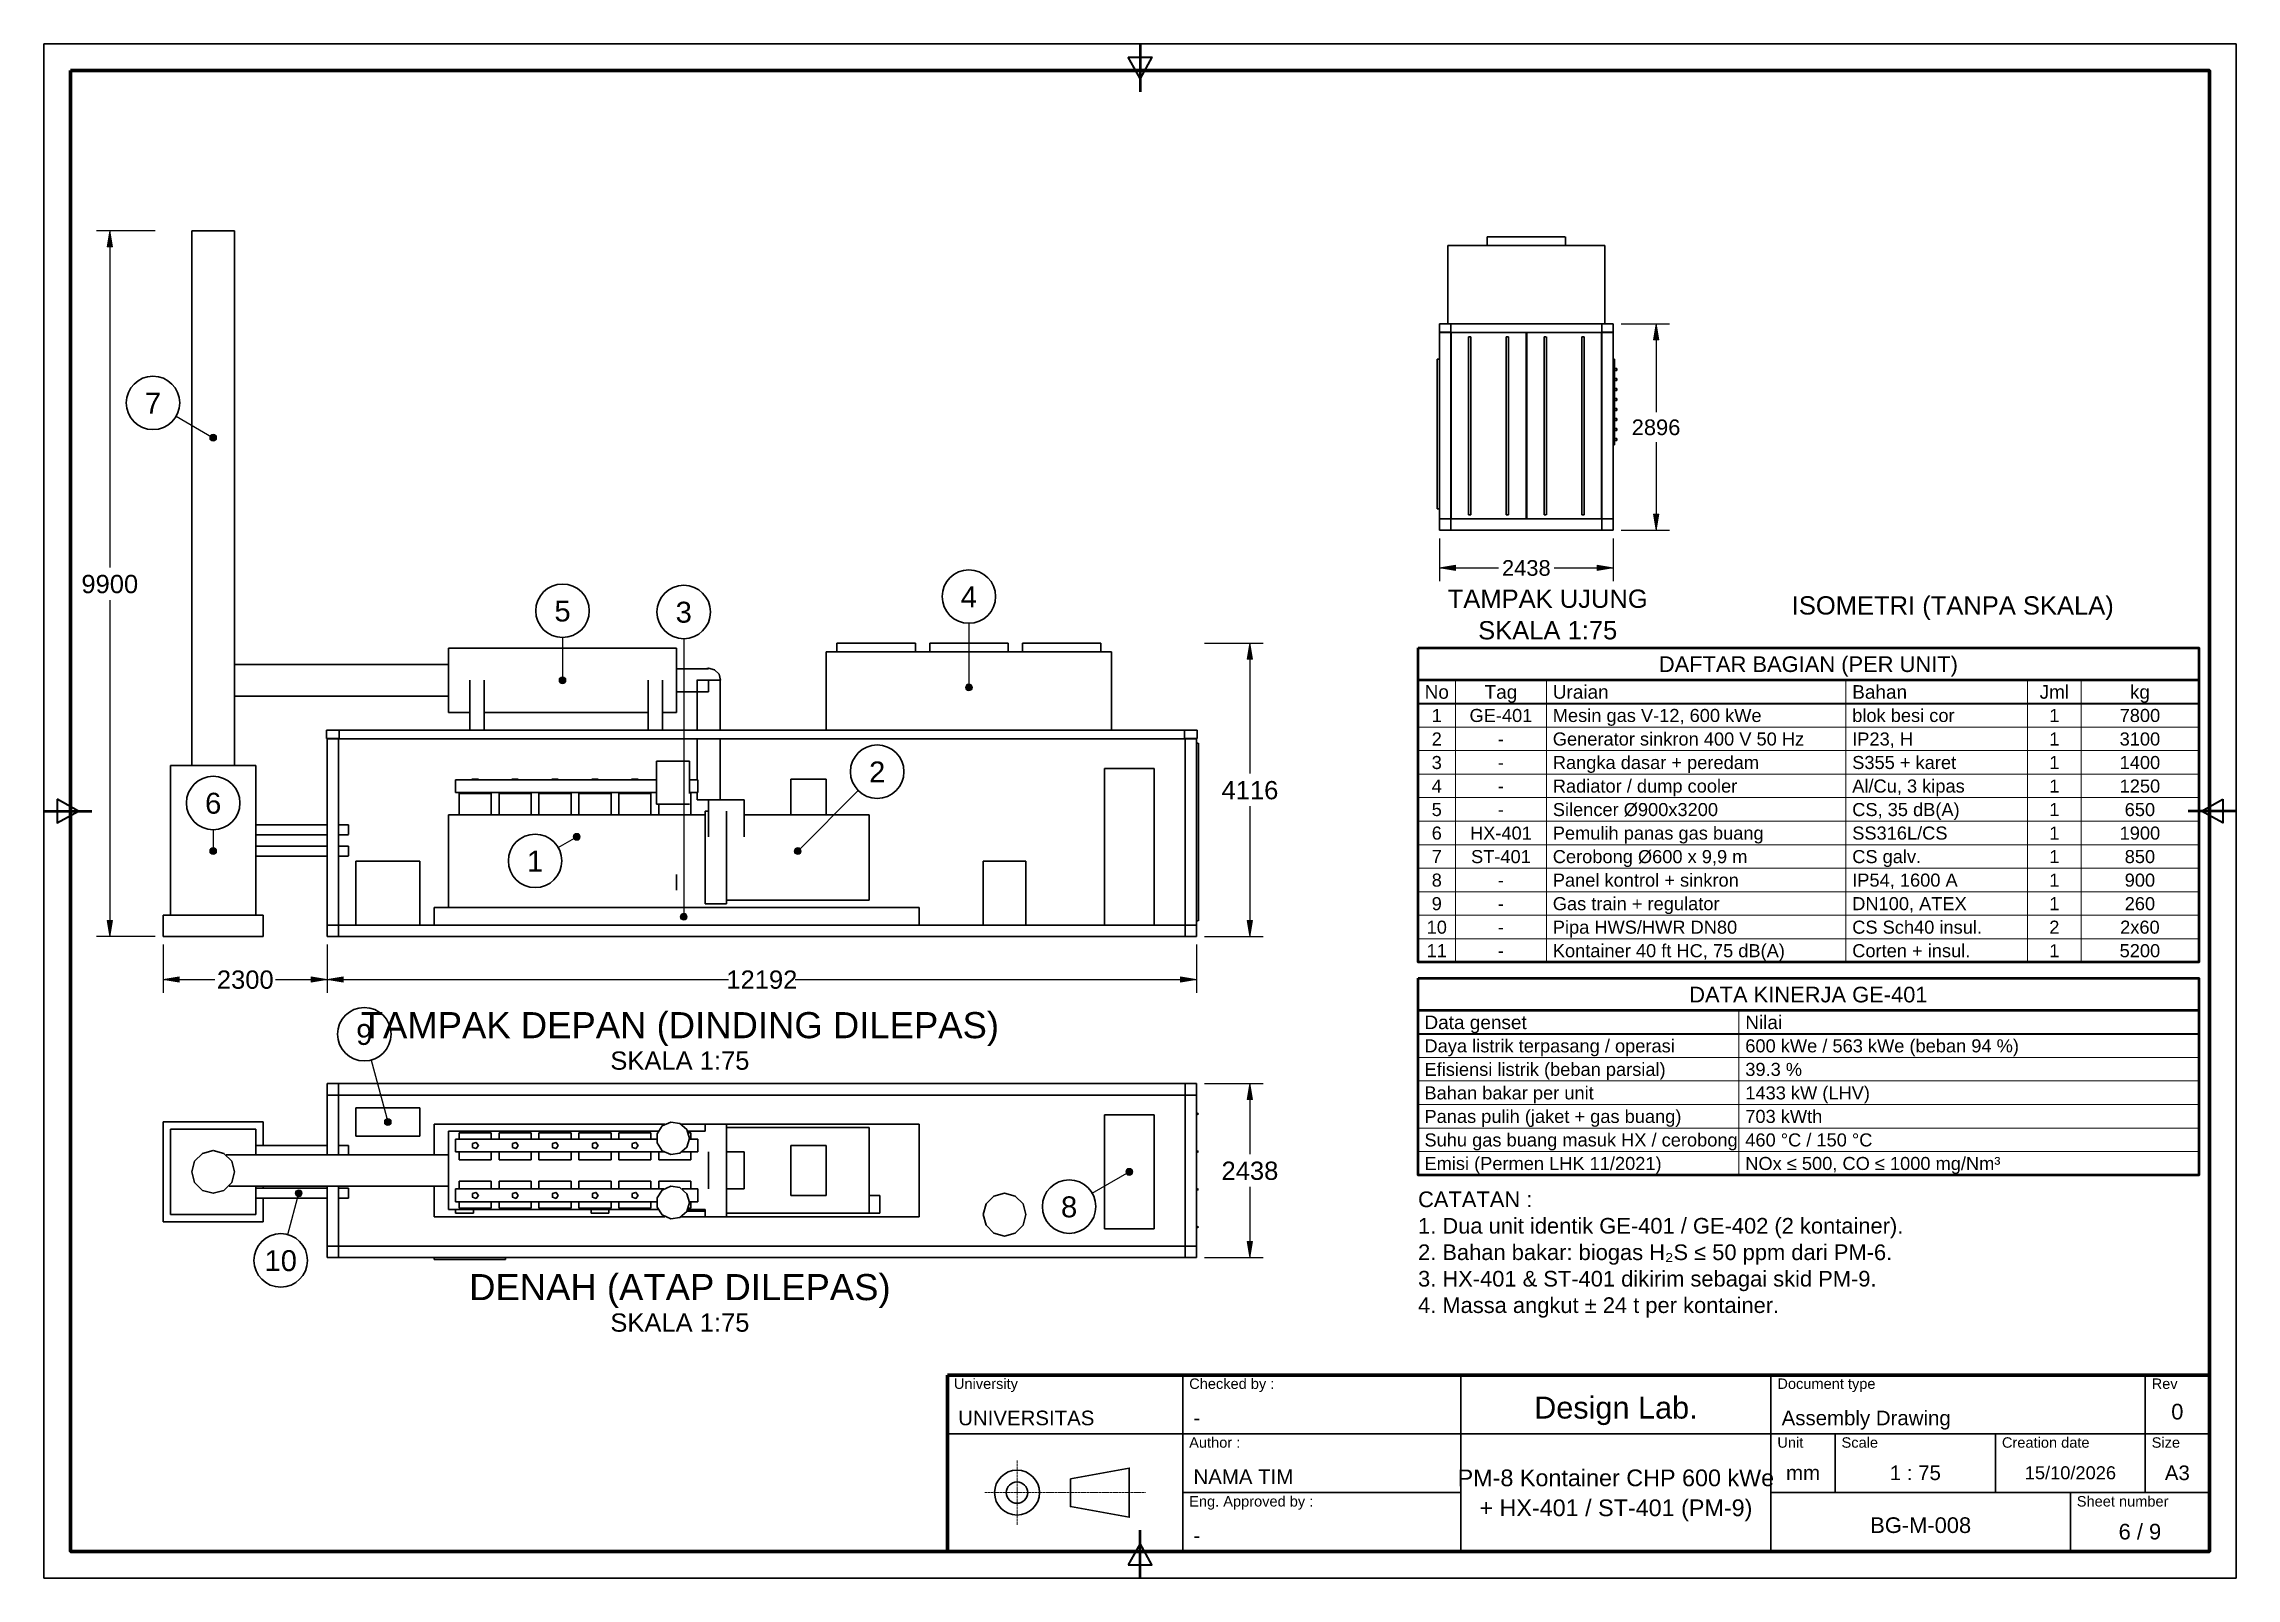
# Model space of a CAD drawing. Header units: millimetres. Extents: x 5 to 415, y 5 to 292.
import ezdxf
from ezdxf.enums import TextEntityAlignment as Align

# ---------------------------------------------------------------- set-up
doc = ezdxf.new("R2010")
doc.units = ezdxf.units.MM
doc.linetypes.add('DASHED', pattern=[1.524, 1.27, -0.254])
for name, color, linetype in [('PFD-BINGKAI', 7, 'Continuous'), ('PFD-INSTRUMEN', 7, 'Continuous'), ('PFD-PERALATAN', 7, 'Continuous'), ('PFD-TABEL', 7, 'Continuous'), ('PFD-TEKS', 7, 'Continuous')]:
    doc.layers.add(name, color=color, linetype=linetype)
doc.styles.add('PFD', font='arial.ttf')

msp = doc.modelspace()

# ---------------------------------------------------------------- hatches: boundary and pattern name
at = {"layer": 'PFD-INSTRUMEN'}
for points in [[(17.33, 257), (17.83, 254), (16.83, 254)], [(306.51, 239.61), (307.01, 236.61), (306.01, 236.61)], [(306.51, 201), (306.01, 204), (307.01, 204)], [(266, 194), (269, 194.5), (269, 193.5)], [(298.51, 194), (295.51, 193.5), (295.51, 194.5)], [(230.56, 179.88), (231.06, 176.88), (230.06, 176.88)], [(17.33, 125), (16.83, 128), (17.83, 128)], [(230.56, 125), (230.06, 128), (231.06, 128)], [(27.33, 117), (30.33, 117.5), (30.33, 116.5)], [(58, 117), (55, 116.5), (55, 117.5)], [(58, 117), (61, 117.5), (61, 116.5)], [(220.56, 117), (217.56, 116.5), (217.56, 117.5)], [(230.56, 97.51), (231.06, 94.51), (230.06, 94.51)], [(230.56, 65), (230.06, 68), (231.06, 68)]]:
    msp.add_hatch(color=7, dxfattribs=at).paths.add_polyline_path(points)
h = msp.add_hatch(color=7, dxfattribs=at)
edge = h.paths.add_edge_path()
edge.add_arc((36.67, 218.33), 0.65, 0, 360)
h = msp.add_hatch(color=7, dxfattribs=at)
edge = h.paths.add_edge_path()
edge.add_arc((102, 172.95), 0.65, 0, 360)
h = msp.add_hatch(color=7, dxfattribs=at)
edge = h.paths.add_edge_path()
edge.add_arc((178, 171.61), 0.65, 0, 360)
h = msp.add_hatch(color=7, dxfattribs=at)
edge = h.paths.add_edge_path()
edge.add_arc((104.67, 143.67), 0.65, 0, 360)
h = msp.add_hatch(color=7, dxfattribs=at)
edge = h.paths.add_edge_path()
edge.add_arc((36.67, 141), 0.65, 0, 360)
h = msp.add_hatch(color=7, dxfattribs=at)
edge = h.paths.add_edge_path()
edge.add_arc((146, 141), 0.65, 0, 360)
h = msp.add_hatch(color=7, dxfattribs=at)
edge = h.paths.add_edge_path()
edge.add_arc((124.67, 128.73), 0.65, 0, 360)
h = msp.add_hatch(color=7, dxfattribs=at)
edge = h.paths.add_edge_path()
edge.add_arc((69.33, 90.33), 0.65, 0, 360)
h = msp.add_hatch(color=7, dxfattribs=at)
edge = h.paths.add_edge_path()
edge.add_arc((208, 81), 0.65, 0, 360)
h = msp.add_hatch(color=7, dxfattribs=at)
edge = h.paths.add_edge_path()
edge.add_arc((52.67, 77), 0.65, 0, 360)

# ---------------------------------------------------------------- linework, layer by layer
at = {"layer": 'PFD-BINGKAI', "linetype": 'Continuous', "lineweight": 30, "ltscale": 0.35}
msp.add_lwpolyline([(5, 292), (415, 292), (415, 5), (5, 5)], close=True, dxfattribs=at)
at = {"layer": 'PFD-BINGKAI', "linetype": 'Continuous', "lineweight": 50, "ltscale": 0.35}
for points in [[(210, 292), (210, 283)], [(5, 148.5), (14, 148.5)], [(415, 148.5), (406, 148.5)], [(210, 5), (210, 14)]]:
    msp.add_lwpolyline(points, dxfattribs=at)
at = {"layer": 'PFD-BINGKAI', "linetype": 'Continuous', "lineweight": 80, "ltscale": 0.35}
msp.add_lwpolyline([(10, 287), (410, 287), (410, 10), (10, 10)], close=True, dxfattribs=at)
at = {"layer": 'PFD-BINGKAI', "linetype": 'Continuous', "lineweight": 40, "ltscale": 0.35}
for points in [[(207.8, 289.5), (212.2, 289.5), (210, 285.5)], [(7.5, 150.7), (7.5, 146.3), (11.5, 148.5)], [(412.5, 150.7), (412.5, 146.3), (408.5, 148.5)], [(207.8, 7.5), (212.2, 7.5), (210, 11.5)]]:
    msp.add_lwpolyline(points, close=True, dxfattribs=at)
at = {"layer": 'PFD-BINGKAI', "linetype": 'Continuous', "lineweight": 70, "ltscale": 0.35}
msp.add_lwpolyline([(174, 43), (410, 43), (410, 10), (174, 10)], close=True, dxfattribs=at)
at = {"layer": 'PFD-BINGKAI', "linetype": 'Continuous', "lineweight": 30, "ltscale": 0.35}
for points in [[(218, 43), (218, 10)], [(270, 43), (270, 10)], [(328, 43), (328, 10)], [(398, 43), (398, 21)], [(174, 32), (270, 32)], [(270, 32), (328, 32)], [(328, 32), (410, 32)], [(340, 32), (340, 21)], [(370, 32), (370, 21)], [(398, 32), (398, 21)], [(218, 21), (270, 21)], [(328, 21), (410, 21)], [(384, 21), (384, 10)]]:
    msp.add_lwpolyline(points, dxfattribs=at)
at = {"layer": 'PFD-BINGKAI', "linetype": 'DASHED', "lineweight": 20, "ltscale": 0.35}
for points in [[(187, 27), (187, 15)], [(181, 21), (211, 21)]]:
    msp.add_lwpolyline(points, dxfattribs=at)
at = {"layer": 'PFD-BINGKAI', "linetype": 'Continuous', "lineweight": 35, "ltscale": 0.35}
msp.add_lwpolyline([(197, 23.6), (208, 25.6), (208, 16.4), (197, 18.4)], close=True, dxfattribs=at)
at = {"layer": 'PFD-BINGKAI', "lineweight": 35}
for radius in [4.2, 2]:
    msp.add_circle((187, 21), radius, dxfattribs=at)
at = {"layer": 'PFD-INSTRUMEN', "linetype": 'Continuous', "lineweight": 25, "ltscale": 0.35}
for points in [[(25.83, 257), (14.83, 257)], [(17.33, 257), (17.33, 194.05)], [(300.01, 239.61), (309.01, 239.61)], [(306.51, 239.61), (306.51, 223.11)], [(29.74, 222.33), (36.67, 218.33)], [(306.51, 217.51), (306.51, 201)], [(300.01, 201), (309.01, 201)], [(266, 199.5), (266, 191.5)], [(298.51, 199.5), (298.51, 191.5)], [(266, 194), (277.03, 194)], [(287.47, 194), (298.51, 194)], [(17.33, 187.95), (17.33, 125)], [(102, 180.95), (102, 172.95)], [(124.67, 180.73), (124.67, 128.73)], [(178, 183.61), (178, 171.61)], [(222.06, 179.88), (233.06, 179.88)], [(230.56, 179.88), (230.56, 155.49)], [(157.31, 152.31), (146, 141)], [(230.56, 149.39), (230.56, 125)], [(36.67, 145), (36.67, 141)], [(101.2, 141.67), (104.67, 143.67)], [(25.83, 125), (14.83, 125)], [(27.33, 123.5), (27.33, 114.5)], [(58, 123.5), (58, 114.5)], [(58, 123.5), (58, 114.5)], [(220.56, 123.5), (220.56, 114.5)], [(222.06, 125), (233.06, 125)], [(27.33, 117), (37, 117)], [(48.33, 117), (58, 117)], [(58, 117), (133.05, 117)], [(145.51, 117), (220.56, 117)], [(66.23, 101.92), (69.33, 90.33)], [(222.06, 97.51), (233.06, 97.51)], [(230.56, 97.51), (230.56, 84.3)], [(201.07, 77), (208, 81)], [(230.56, 78.2), (230.56, 65)], [(50.6, 69.27), (52.67, 77)], [(222.06, 65), (233.06, 65)]]:
    msp.add_lwpolyline(points, dxfattribs=at)
at = {"layer": 'PFD-INSTRUMEN', "linetype": 'Continuous', "lineweight": 5, "ltscale": 0.35}
for points in [[(17.33, 257), (17.83, 254), (16.83, 254)], [(306.51, 239.61), (307.01, 236.61), (306.01, 236.61)], [(306.51, 201), (306.01, 204), (307.01, 204)], [(266, 194), (269, 194.5), (269, 193.5)], [(298.51, 194), (295.51, 193.5), (295.51, 194.5)], [(230.56, 179.88), (231.06, 176.88), (230.06, 176.88)], [(17.33, 125), (16.83, 128), (17.83, 128)], [(230.56, 125), (230.06, 128), (231.06, 128)], [(27.33, 117), (30.33, 117.5), (30.33, 116.5)], [(58, 117), (55, 116.5), (55, 117.5)], [(58, 117), (61, 117.5), (61, 116.5)], [(220.56, 117), (217.56, 116.5), (217.56, 117.5)], [(230.56, 97.51), (231.06, 94.51), (230.06, 94.51)], [(230.56, 65), (230.06, 68), (231.06, 68)]]:
    msp.add_lwpolyline(points, close=True, dxfattribs=at)
at = {"layer": 'PFD-INSTRUMEN', "lineweight": 35}
for centre in [(25.41, 224.83), (178, 188.61), (102, 185.95), (124.67, 185.73), (160.85, 155.85), (36.67, 150), (96.87, 139.17), (64.93, 106.75), (196.74, 74.5), (49.3, 64.44)]:
    msp.add_circle(centre, 5, dxfattribs=at)
at = {"layer": 'PFD-INSTRUMEN', "lineweight": 5}
for centre in [(36.67, 218.33), (102, 172.95), (178, 171.61), (104.67, 143.67), (36.67, 141), (146, 141), (124.67, 128.73), (69.33, 90.33), (208, 81), (52.67, 77)]:
    msp.add_circle(centre, 0.65, dxfattribs=at)
at = {"layer": 'PFD-PERALATAN', "linetype": 'Continuous', "lineweight": 35, "ltscale": 0.35}
for points in [[(32.67, 257), (32.77, 257), (33.06, 257), (33.54, 257), (34.17, 257), (34.93, 257), (35.78, 257), (36.67, 257), (37.56, 257), (38.4, 257), (39.16, 257), (39.79, 257), (40.27, 257), (40.57, 257), (40.67, 257)], [(32.67, 157), (32.67, 257)], [(40.67, 157), (40.67, 257)], [(267.6, 239.61), (267.6, 254.28)], [(267.6, 254.28), (296.93, 254.28)], [(274.92, 255.88), (275.1, 255.88), (275.33, 255.88), (275.65, 255.88), (276.04, 255.88), (276.52, 255.88), (277.07, 255.88), (277.68, 255.88), (278.35, 255.88), (279.07, 255.88), (279.83, 255.88), (280.62, 255.88), (281.43, 255.88), (282.25, 255.88)], [(274.92, 254.28), (274.92, 255.88)], [(282.25, 255.88), (283.07, 255.88), (283.89, 255.88), (284.68, 255.88), (285.44, 255.88), (286.15, 255.88), (286.83, 255.88), (287.44, 255.88), (287.99, 255.88), (288.46, 255.88), (288.86, 255.88), (289.18, 255.88), (289.4, 255.88), (289.54, 255.88)], [(289.59, 254.28), (289.59, 255.88)], [(296.93, 239.61), (296.93, 254.28)], [(265.99, 238.04), (265.99, 239.61)], [(265.99, 239.61), (268.15, 239.61)], [(265.99, 238.04), (268.15, 238.04)], [(266, 201), (266, 238.04)], [(266, 238.01), (268.13, 238.01)], [(266, 238.01), (298.51, 238.01)], [(268.13, 201), (268.13, 238.04)], [(268.15, 239.61), (296.36, 239.61)], [(268.15, 238.04), (268.15, 239.61)], [(268.2, 203.13), (268.2, 238.01)], [(268.2, 238.01), (282.19, 238.01)], [(282.19, 203.13), (282.19, 238.01)], [(282.32, 203.13), (282.32, 238.01)], [(282.32, 238.01), (296.31, 238.01)], [(296.31, 203.13), (296.31, 238.01)], [(296.36, 238.04), (296.36, 239.61)], [(296.36, 239.61), (298.52, 239.61)], [(296.36, 238.04), (298.52, 238.04)], [(296.37, 201), (296.37, 238.04)], [(296.37, 238.01), (298.51, 238.01)], [(298.51, 201), (298.51, 238.04)], [(298.52, 238.04), (298.52, 239.61)], [(271.45, 237.21), (271.51, 237.21), (271.57, 237.21), (271.64, 237.21)], [(271.45, 203.93), (271.45, 237.21)], [(271.66, 237.21), (271.73, 237.21), (271.8, 237.21), (271.86, 237.21)], [(271.88, 203.93), (271.88, 237.21)], [(278.51, 237.21), (278.57, 237.21), (278.63, 237.21), (278.7, 237.21)], [(278.51, 203.93), (278.51, 237.21)], [(278.72, 237.21), (278.79, 237.21), (278.86, 237.21), (278.92, 237.21)], [(278.94, 203.93), (278.94, 237.21)], [(285.57, 237.21), (285.63, 237.21), (285.69, 237.21), (285.76, 237.21)], [(285.57, 203.93), (285.57, 237.21)], [(285.78, 237.21), (285.85, 237.21), (285.92, 237.21), (285.98, 237.21)], [(286, 203.93), (286, 237.21)], [(292.63, 237.21), (292.69, 237.21), (292.75, 237.21), (292.82, 237.21)], [(292.63, 203.93), (292.63, 237.21)], [(292.84, 237.21), (292.91, 237.21), (292.98, 237.21), (293.04, 237.21)], [(293.06, 203.93), (293.06, 237.21)], [(265.6, 205), (265.6, 233)], [(265.6, 233), (266, 233)], [(282.19, 232.47), (282.32, 232.47)], [(298.51, 233), (298.77, 233)], [(298.51, 231.27), (299.17, 231.27)], [(298.51, 230.87), (299.17, 230.87)], [(298.77, 217), (298.77, 233)], [(299.17, 230.87), (299.17, 231.27)], [(298.51, 229.4), (299.17, 229.4)], [(298.51, 229), (299.17, 229)], [(298.51, 227.53), (299.17, 227.53)], [(298.51, 227.13), (299.17, 227.13)], [(298.51, 225.67), (299.17, 225.67)], [(299.17, 229), (299.17, 229.4)], [(299.17, 227.13), (299.17, 227.53)], [(299.17, 225.27), (299.17, 225.67)], [(298.51, 225.27), (299.17, 225.27)], [(298.51, 223.8), (299.17, 223.8)], [(298.51, 223.4), (299.17, 223.4)], [(298.51, 221.93), (299.17, 221.93)], [(298.51, 221.53), (299.17, 221.53)], [(299.17, 223.4), (299.17, 223.8)], [(299.17, 221.53), (299.17, 221.93)], [(298.51, 220.07), (299.17, 220.07)], [(298.51, 219.67), (299.17, 219.67)], [(298.51, 218.2), (299.17, 218.2)], [(298.51, 217.8), (299.17, 217.8)], [(299.17, 219.67), (299.17, 220.07)], [(299.17, 217.8), (299.17, 218.2)], [(298.51, 217), (298.77, 217)], [(265.6, 205), (266, 205)], [(266, 201), (266, 203.13)], [(266, 203.13), (268.13, 203.13)], [(266, 201), (266, 203.13)], [(266, 203.13), (298.51, 203.13)], [(266, 201), (268.13, 201)], [(266, 201), (298.51, 201)], [(266, 201), (268.13, 201)], [(268.13, 201), (268.13, 203.13)], [(268.2, 203.13), (282.19, 203.13)], [(271.45, 203.93), (271.51, 203.93), (271.57, 203.93), (271.64, 203.93)], [(271.66, 203.93), (271.73, 203.93), (271.8, 203.93), (271.86, 203.93)], [(278.51, 203.93), (278.57, 203.93), (278.63, 203.93), (278.7, 203.93)], [(278.72, 203.93), (278.79, 203.93), (278.86, 203.93), (278.92, 203.93)], [(282.32, 203.13), (296.31, 203.13)], [(285.57, 203.93), (285.63, 203.93), (285.69, 203.93), (285.76, 203.93)], [(285.78, 203.93), (285.85, 203.93), (285.92, 203.93), (285.98, 203.93)], [(292.63, 203.93), (292.69, 203.93), (292.75, 203.93), (292.82, 203.93)], [(292.84, 203.93), (292.91, 203.93), (292.98, 203.93), (293.04, 203.93)], [(296.37, 201), (296.37, 203.13)], [(296.37, 203.13), (298.51, 203.13)], [(296.37, 201), (298.51, 201)], [(296.37, 201), (298.51, 201)], [(298.51, 201), (298.51, 203.13)], [(298.51, 201), (298.51, 203.13)], [(80.67, 178.95), (123.33, 178.95)], [(80.67, 178.95), (80.67, 178.8), (80.67, 178.35), (80.67, 177.64), (80.67, 176.69), (80.67, 175.55), (80.67, 174.28), (80.67, 172.95), (80.67, 171.61), (80.67, 170.34), (80.67, 169.21), (80.67, 168.26), (80.67, 167.54), (80.67, 167.1), (80.67, 166.95)], [(123.33, 178.95), (123.33, 178.8), (123.33, 178.35), (123.33, 177.64), (123.33, 176.69), (123.33, 175.55), (123.33, 174.28), (123.33, 172.95), (123.33, 171.61), (123.33, 170.34), (123.33, 169.21), (123.33, 168.26), (123.33, 167.54), (123.33, 167.1), (123.33, 166.95)], [(151.33, 163.61), (151.33, 178.28)], [(151.33, 178.28), (204.67, 178.28)], [(153.33, 179.88), (153.52, 179.88), (154.06, 179.88), (154.93, 179.88), (156.09, 179.88), (157.48, 179.88), (159.03, 179.88), (160.67, 179.88), (162.3, 179.88), (163.85, 179.88), (165.24, 179.88), (166.4, 179.88), (167.27, 179.88), (167.82, 179.88), (168, 179.88)], [(153.33, 178.28), (153.33, 179.88)], [(168, 178.28), (168, 179.88)], [(170.67, 179.88), (170.85, 179.88), (171.39, 179.88), (172.27, 179.88), (173.43, 179.88), (174.82, 179.88), (176.37, 179.88), (178, 179.88), (179.63, 179.88), (181.18, 179.88), (182.57, 179.88), (183.73, 179.88), (184.61, 179.88), (185.15, 179.88), (185.33, 179.88)], [(170.67, 178.28), (170.67, 179.88)], [(185.33, 178.28), (185.33, 179.88)], [(188, 179.88), (188.18, 179.88), (188.73, 179.88), (189.6, 179.88), (190.76, 179.88), (192.15, 179.88), (193.7, 179.88), (195.33, 179.88), (196.97, 179.88), (198.52, 179.88), (199.91, 179.88), (201.07, 179.88), (201.94, 179.88), (202.48, 179.88), (202.67, 179.88)], [(188, 178.28), (188, 179.88)], [(202.67, 178.28), (202.67, 179.88)], [(204.67, 163.61), (204.67, 178.28)], [(80.67, 175.88), (40.67, 175.88)], [(84.67, 163.61), (84.67, 172.95)], [(87.33, 163.61), (87.33, 172.95)], [(118, 163.61), (118, 172.95)], [(120.67, 163.61), (120.67, 172.95)], [(129.33, 175.08), (123.33, 175.08)], [(127.09, 172.95), (127.15, 172.95), (127.32, 172.95), (127.58, 172.95), (127.94, 172.95), (128.36, 172.95), (128.83, 172.95), (129.33, 172.95), (129.83, 172.95), (130.31, 172.95), (130.73, 172.95), (131.08, 172.95), (131.35, 172.95), (131.52, 172.95), (131.57, 172.95)], [(127.2, 163.61), (127.2, 172.95)], [(129.33, 175.19), (128.65, 175.08)], [(131.57, 172.95), (131.27, 174.07), (130.45, 174.89), (129.33, 175.19)], [(129.33, 170.81), (129.33, 170.87), (129.33, 170.93), (129.33, 171.02), (129.33, 171.14), (129.33, 171.28), (129.33, 171.44), (129.33, 171.62), (129.33, 171.81), (129.33, 172.02), (129.33, 172.24), (129.33, 172.47), (129.33, 172.71), (129.33, 172.95)], [(131.47, 163.61), (131.47, 172.95)], [(80.67, 170.01), (40.67, 170.01)], [(129.33, 170.81), (123.33, 170.81)], [(80.67, 166.95), (84.67, 166.95)], [(87.33, 166.95), (118, 166.95)], [(120.67, 166.95), (123.33, 166.95)], [(57.88, 162.04), (57.88, 163.61)], [(57.88, 163.61), (60.25, 163.61)], [(57.88, 162.04), (60.25, 162.04)], [(58, 125), (58, 162.04)], [(58, 162.01), (220.56, 162.01)], [(58, 162.01), (60.13, 162.01)], [(60.13, 125), (60.13, 162.04)], [(60.25, 163.61), (218.31, 163.61)], [(60.25, 162.04), (60.25, 163.61)], [(127.2, 154.33), (127.2, 162.01)], [(131.47, 150.6), (131.47, 162.01)], [(218.31, 162.04), (218.31, 163.61)], [(218.31, 163.61), (220.68, 163.61)], [(218.31, 162.04), (220.68, 162.04)], [(218.43, 125), (218.43, 162.04)], [(218.43, 162.01), (220.56, 162.01)], [(220.56, 125), (220.56, 162.04)], [(220.56, 161.21), (220.62, 161.21), (220.69, 161.21), (220.75, 161.21), (220.82, 161.21), (220.88, 161.21)], [(220.68, 162.04), (220.68, 163.61)], [(220.91, 127.93), (220.91, 161.21)], [(28.67, 129), (28.67, 157)], [(28.67, 157), (44.67, 157)], [(44.67, 129), (44.67, 157)], [(119.6, 157.8), (119.68, 157.8), (119.9, 157.8), (120.27, 157.8), (120.75, 157.8), (121.34, 157.8), (121.98, 157.8), (122.67, 157.8), (123.35, 157.8), (124, 157.8), (124.58, 157.8), (125.06, 157.8), (125.43, 157.8), (125.66, 157.8), (125.73, 157.8)], [(119.6, 149.8), (119.6, 157.8)], [(125.73, 151.8), (125.73, 157.8)], [(203.33, 127.13), (203.33, 156.47)], [(203.33, 156.47), (212.67, 156.47)], [(212.67, 127.13), (212.67, 156.47)], [(82, 154.33), (119.6, 154.33)], [(82, 154.33), (82, 154.21), (82, 154.07), (82, 153.88), (82, 153.65), (82, 153.4), (82, 153.13), (82, 152.87), (82, 152.61), (82, 152.39), (82, 152.2), (82, 152.05), (82, 151.96)], [(82, 151.93), (119.6, 151.93)], [(82.67, 147.8), (82.67, 151.8)], [(82.67, 151.8), (88.67, 151.8)], [(85.07, 154.47), (85.13, 154.47), (85.2, 154.47), (85.29, 154.47), (85.41, 154.47), (85.53, 154.47), (85.67, 154.47), (85.8, 154.47), (85.93, 154.47), (86.04, 154.47), (86.14, 154.47), (86.21, 154.47), (86.27, 154.47)], [(85.07, 151.8), (85.07, 151.93)], [(86.27, 151.8), (86.27, 151.93)], [(88.67, 147.8), (88.67, 151.8)], [(90.13, 147.8), (90.13, 151.8)], [(90.13, 151.8), (96.13, 151.8)], [(92.53, 154.47), (92.59, 154.47), (92.66, 154.47), (92.76, 154.47), (92.87, 154.47), (93, 154.47), (93.13, 154.47), (93.27, 154.47), (93.39, 154.47), (93.51, 154.47), (93.6, 154.47), (93.67, 154.47), (93.73, 154.47)], [(92.53, 151.8), (92.53, 151.93)], [(93.73, 151.8), (93.73, 151.93)], [(96.13, 147.8), (96.13, 151.8)], [(97.6, 147.8), (97.6, 151.8)], [(97.6, 151.8), (103.6, 151.8)], [(100, 154.47), (100.06, 154.47), (100.13, 154.47), (100.23, 154.47), (100.34, 154.47), (100.47, 154.47), (100.6, 154.47), (100.73, 154.47), (100.86, 154.47), (100.97, 154.47), (101.07, 154.47), (101.14, 154.47), (101.2, 154.47)], [(100, 151.8), (100, 151.93)], [(101.2, 151.8), (101.2, 151.93)], [(103.6, 147.8), (103.6, 151.8)], [(105.07, 147.8), (105.07, 151.8)], [(105.07, 151.8), (111.07, 151.8)], [(107.47, 154.47), (107.53, 154.47), (107.6, 154.47), (107.69, 154.47), (107.81, 154.47), (107.93, 154.47), (108.07, 154.47), (108.2, 154.47), (108.33, 154.47), (108.44, 154.47), (108.54, 154.47), (108.61, 154.47), (108.67, 154.47)], [(107.47, 151.8), (107.47, 151.93)], [(108.67, 151.8), (108.67, 151.93)], [(111.07, 147.8), (111.07, 151.8)], [(112.53, 147.8), (112.53, 151.8)], [(112.53, 151.8), (118.53, 151.8)], [(114.93, 154.47), (114.99, 154.47), (115.06, 154.47), (115.16, 154.47), (115.27, 154.47), (115.4, 154.47), (115.53, 154.47), (115.67, 154.47), (115.79, 154.47), (115.91, 154.47), (116, 154.47), (116.07, 154.47), (116.13, 154.47)], [(114.93, 151.8), (114.93, 151.93)], [(116.13, 151.8), (116.13, 151.93)], [(118.53, 147.8), (118.53, 151.8)], [(125.73, 154.33), (127.33, 154.33)], [(125.73, 151.93), (127.33, 151.93)], [(126, 147.8), (126, 151.8)], [(127.2, 150.6), (127.2, 151.93)], [(127.33, 154.33), (127.33, 154.21), (127.33, 154.07), (127.33, 153.88), (127.33, 153.65), (127.33, 153.4), (127.33, 153.13), (127.33, 152.87), (127.33, 152.61), (127.33, 152.39), (127.33, 152.2), (127.33, 152.05), (127.33, 151.96)], [(144.67, 147.8), (144.67, 154.47)], [(144.67, 154.47), (151.33, 154.47)], [(151.33, 147.8), (151.33, 154.47)], [(80.67, 130.47), (80.67, 147.8)], [(80.67, 147.8), (128.67, 147.8)], [(119.6, 149.8), (119.68, 149.8), (119.9, 149.8), (120.27, 149.8), (120.75, 149.8), (121.34, 149.8), (121.98, 149.8), (122.67, 149.8), (123.35, 149.8), (124, 149.8), (124.58, 149.8), (125.06, 149.8), (125.43, 149.8), (125.66, 149.8), (125.73, 149.8)], [(120, 147.8), (120, 149.8)], [(127.2, 150.6), (127.25, 150.6), (127.41, 150.6), (127.67, 150.6), (128, 150.6), (128.41, 150.6), (128.86, 150.6), (129.33, 150.6), (129.81, 150.6), (130.26, 150.6), (130.66, 150.6), (131, 150.6), (131.26, 150.6), (131.41, 150.6), (131.47, 150.6)], [(128.67, 148.47), (129.33, 148.47)], [(128.67, 148.47), (128.67, 148.25), (128.67, 147.61), (128.67, 146.58), (128.67, 145.2), (128.67, 143.56), (128.67, 141.73), (128.67, 139.8), (128.67, 137.87), (128.67, 136.04), (128.67, 134.4), (128.67, 133.02), (128.67, 131.99), (128.67, 131.35), (128.67, 131.13)], [(129.33, 150.6), (129.33, 150.51), (129.33, 150.26), (129.33, 149.84), (129.33, 149.29), (129.33, 148.64), (129.33, 147.9), (129.33, 147.13), (129.33, 146.36), (129.33, 145.63), (129.33, 144.97), (129.33, 144.42), (129.33, 144.01), (129.33, 143.75), (129.33, 143.67)], [(131.47, 150.6), (136, 150.6)], [(132.67, 148.47), (132.67, 148.25), (132.67, 147.61), (132.67, 146.58), (132.67, 145.2), (132.67, 143.56), (132.67, 141.73), (132.67, 139.8), (132.67, 137.87), (132.67, 136.04), (132.67, 134.4), (132.67, 133.02), (132.67, 131.99), (132.67, 131.35), (132.67, 131.13)], [(136, 150.6), (136, 150.51), (136, 150.26), (136, 149.84), (136, 149.29), (136, 148.64), (136, 147.9), (136, 147.13), (136, 146.36), (136, 145.63), (136, 144.97), (136, 144.42), (136, 144.01), (136, 143.75), (136, 143.67)], [(136, 147.8), (144.67, 147.8)], [(144.67, 147.8), (151.33, 147.8)], [(151.33, 147.8), (159.33, 147.8)], [(159.33, 147.8), (159.33, 147.6), (159.33, 147.01), (159.33, 146.05), (159.33, 144.79), (159.33, 143.27), (159.33, 141.58), (159.33, 139.8), (159.33, 138.02), (159.33, 136.33), (159.33, 134.81), (159.33, 133.55), (159.33, 132.59), (159.33, 132), (159.33, 131.8)], [(44.67, 145.93), (58, 145.93)], [(44.67, 144.07), (58, 144.07)], [(60.13, 145.93), (62, 145.93)], [(60.13, 144.07), (62, 144.07)], [(62, 145.93), (62, 145.84), (62, 145.73), (62, 145.58), (62, 145.4), (62, 145.21), (62, 145), (62, 144.79), (62, 144.6), (62, 144.42), (62, 144.27), (62, 144.16), (62, 144.09)], [(44.67, 141.93), (58, 141.93)], [(44.67, 140.07), (58, 140.07)], [(60.13, 141.93), (62, 141.93)], [(60.13, 140.07), (62, 140.07)], [(62, 141.93), (62, 141.84), (62, 141.73), (62, 141.58), (62, 141.4), (62, 141.21), (62, 141), (62, 140.79), (62, 140.6), (62, 140.42), (62, 140.27), (62, 140.16), (62, 140.09)], [(63.33, 127.13), (63.33, 139.13)], [(63.33, 139.13), (75.33, 139.13)], [(75.33, 127.13), (75.33, 139.13)], [(123.33, 136.6), (123.33, 136.45), (123.33, 136.28), (123.33, 136.05), (123.33, 135.77), (123.33, 135.46), (123.33, 135.13), (123.33, 134.81), (123.33, 134.5), (123.33, 134.22), (123.33, 133.99), (123.33, 133.81), (123.33, 133.7)], [(128.67, 136.6), (128.67, 136.45), (128.67, 136.28), (128.67, 136.05), (128.67, 135.77), (128.67, 135.46), (128.67, 135.13), (128.67, 134.81), (128.67, 134.5), (128.67, 134.22), (128.67, 133.99), (128.67, 133.81), (128.67, 133.7)], [(180.67, 139.13), (180.77, 139.13), (181.06, 139.13), (181.54, 139.13), (182.17, 139.13), (182.93, 139.13), (183.78, 139.13), (184.67, 139.13), (185.56, 139.13), (186.4, 139.13), (187.16, 139.13), (187.79, 139.13), (188.27, 139.13), (188.57, 139.13), (188.67, 139.13)], [(180.67, 127.13), (180.67, 139.13)], [(188.67, 127.13), (188.67, 139.13)], [(132.67, 131.8), (159.33, 131.8)], [(27.33, 125), (27.33, 129)], [(27.33, 129), (46, 129)], [(46, 125), (46, 129)], [(58, 125), (58, 127.13)], [(58, 127.13), (220.56, 127.13)], [(58, 125), (58, 127.13)], [(58, 127.13), (60.13, 127.13)], [(60.13, 125), (60.13, 127.13)], [(78, 127.13), (78, 130.47)], [(78, 130.47), (168.67, 130.47)], [(128.67, 131.13), (132.67, 131.13)], [(168.67, 127.13), (168.67, 130.47)], [(218.43, 125), (218.43, 127.13)], [(218.43, 127.13), (220.56, 127.13)], [(220.56, 127.93), (220.62, 127.93), (220.69, 127.93), (220.75, 127.93), (220.82, 127.93), (220.88, 127.93)], [(220.56, 125), (220.56, 127.13)], [(220.56, 125), (220.56, 127.13)], [(27.33, 125), (46, 125)], [(58, 125), (220.56, 125)], [(58, 125), (60.13, 125)], [(58, 125), (60.13, 125)], [(218.43, 125), (220.56, 125)], [(218.43, 125), (220.56, 125)], [(58, 95.37), (58, 97.51)], [(58, 97.51), (220.56, 97.51)], [(58, 84.19), (58, 97.51)], [(58, 97.51), (60.13, 97.51)], [(58, 95.37), (58, 97.51)], [(58, 97.51), (60.13, 97.51)], [(58, 95.37), (220.56, 95.37)], [(58, 95.37), (60.13, 95.37)], [(60.13, 84.19), (60.13, 97.51)], [(60.13, 95.37), (60.13, 97.51)], [(218.43, 65), (218.43, 97.51)], [(218.43, 97.51), (220.56, 97.51)], [(218.43, 95.37), (218.43, 97.51)], [(218.43, 97.51), (220.56, 97.51)], [(218.43, 95.37), (220.56, 95.37)], [(220.56, 95.37), (220.56, 97.51)], [(220.56, 65), (220.56, 97.51)], [(220.56, 95.37), (220.56, 97.51)], [(27.33, 71.67), (27.33, 90.33)], [(27.33, 90.33), (46, 90.33)], [(46, 85.93), (46, 90.33)], [(63.33, 87.67), (63.33, 93)], [(63.33, 93), (75.33, 93)], [(75.33, 87.67), (75.33, 93)], [(125.73, 87.27), (125.25, 88.92), (123.94, 90.06), (122.23, 90.3), (120.66, 89.58), (119.72, 88.13), (119.72, 86.4), (120.66, 84.95), (122.23, 84.23), (123.94, 84.48), (125.25, 85.61), (125.73, 87.27)], [(203.33, 70.33), (203.33, 91.67)], [(203.33, 91.67), (212.67, 91.67)], [(212.67, 70.33), (212.67, 91.67)], [(220.91, 91.84), (220.56, 92.01)], [(220.56, 91.68), (220.91, 91.84)], [(28.67, 73), (28.67, 89)], [(28.67, 89), (44.67, 89)], [(44.67, 84.19), (44.67, 89)], [(63.33, 87.67), (75.33, 87.67)], [(78, 84.19), (78, 89.93)], [(78, 89.93), (121.15, 89.93)], [(80.67, 84.19), (80.67, 88.6)], [(80.67, 88.6), (119.91, 88.6)], [(82, 87.13), (82, 87.07), (82, 87.01), (82, 86.95), (82, 86.87), (82, 86.78), (82, 86.68), (82, 86.57), (82, 86.45), (82, 86.33), (82, 86.2), (82, 86.07), (82, 85.93)], [(82, 87.13), (119.6, 87.13)], [(82.67, 87.13), (82.67, 88.33)], [(82.67, 88.33), (88.67, 88.33)], [(86.27, 85.93), (85.85, 86.5), (85.18, 86.29), (85.18, 85.58), (85.85, 85.36), (86.27, 85.93)], [(88.67, 87.13), (88.67, 88.33)], [(90.13, 87.13), (90.13, 88.33)], [(90.13, 88.33), (96.13, 88.33)], [(93.73, 85.93), (93.32, 86.5), (92.65, 86.29), (92.65, 85.58), (93.32, 85.36), (93.73, 85.93)], [(96.13, 87.13), (96.13, 88.33)], [(97.6, 87.13), (97.6, 88.33)], [(97.6, 88.33), (103.6, 88.33)], [(101.2, 85.93), (100.79, 86.5), (100.11, 86.29), (100.11, 85.58), (100.79, 85.36), (101.2, 85.93)], [(103.6, 87.13), (103.6, 88.33)], [(105.07, 87.13), (105.07, 88.33)], [(105.07, 88.33), (111.07, 88.33)], [(108.67, 85.93), (108.25, 86.5), (107.58, 86.29), (107.58, 85.58), (108.25, 85.36), (108.67, 85.93)], [(111.07, 87.13), (111.07, 88.33)], [(112.53, 87.13), (112.53, 88.33)], [(112.53, 88.33), (118.53, 88.33)], [(116.13, 85.93), (115.72, 86.5), (115.05, 86.29), (115.05, 85.58), (115.72, 85.36), (116.13, 85.93)], [(118.53, 87.13), (118.53, 88.33)], [(124.18, 89.93), (128.67, 89.93)], [(125.43, 88.6), (128.67, 88.6)], [(125.54, 88.33), (126, 88.33)], [(125.73, 87.13), (127.33, 87.13)], [(126, 87.13), (126, 88.33)], [(127.33, 87.13), (127.33, 87.07), (127.33, 87.01), (127.33, 86.95), (127.33, 86.87), (127.33, 86.78), (127.33, 86.68), (127.33, 86.57), (127.33, 86.45), (127.33, 86.33), (127.33, 86.2), (127.33, 86.07), (127.33, 85.93)], [(128.67, 89.93), (128.67, 89.87), (128.67, 89.76), (128.67, 89.68), (128.67, 89.59), (128.67, 89.49), (128.67, 89.37), (128.67, 89.24), (128.67, 89.1), (128.67, 88.95), (128.67, 88.78), (128.67, 88.6)], [(128.67, 89.93), (132.67, 89.93)], [(132.67, 89.93), (168.67, 89.93)], [(132.67, 89.93), (132.67, 89.88), (132.67, 89.72), (132.67, 89.45), (132.67, 89.08), (132.67, 88.6), (132.67, 88.04), (132.67, 87.39), (132.67, 86.67), (132.67, 85.88), (132.67, 85.03), (132.67, 84.13), (132.67, 83.2), (132.67, 82.24), (132.67, 81.27)], [(132.67, 89.27), (159.33, 89.27)], [(159.33, 89.27), (159.33, 89.22), (159.33, 89.07), (159.33, 88.82), (159.33, 88.47), (159.33, 88.04), (159.33, 87.52), (159.33, 86.92), (159.33, 86.25), (159.33, 85.52), (159.33, 84.74), (159.33, 83.91), (159.33, 83.05), (159.33, 82.16), (159.33, 81.27)], [(168.67, 72.6), (168.67, 89.93)], [(40.67, 81), (40.13, 83), (38.67, 84.46), (36.67, 85), (34.67, 84.46), (33.2, 83), (32.67, 81), (33.2, 79), (34.67, 77.54), (36.67, 77), (38.67, 77.54), (40.13, 79), (40.67, 81)], [(80.67, 84.19), (39.08, 84.19)], [(44.67, 85.93), (58, 85.93)], [(60.13, 85.93), (62, 85.93)], [(62, 85.93), (62, 85.88), (62, 85.79), (62, 85.73), (62, 85.66), (62, 85.58), (62, 85.5), (62, 85.4), (62, 85.31), (62, 85.21), (62, 85.1), (62, 85)], [(62, 85), (62, 84.93), (62, 84.86), (62, 84.79), (62, 84.72), (62, 84.66), (62, 84.59), (62, 84.53), (62, 84.47), (62, 84.41), (62, 84.36), (62, 84.26), (62, 84.19)], [(80.67, 78.32), (80.67, 78.39), (80.67, 78.61), (80.67, 78.96), (80.67, 79.42), (80.67, 79.98), (80.67, 80.6), (80.67, 81.25), (80.67, 81.91), (80.67, 82.53), (80.67, 83.08), (80.67, 83.55), (80.67, 83.9), (80.67, 84.11), (80.67, 84.19)], [(82, 85.93), (82, 85.8), (82, 85.67), (82, 85.54), (82, 85.41), (82, 85.29), (82, 85.19), (82, 85.08), (82, 85), (82, 84.92), (82, 84.85), (82, 84.8), (82, 84.74)], [(82, 84.73), (120.94, 84.73)], [(82.67, 83.27), (82.67, 84.73)], [(82.67, 83.27), (88.67, 83.27)], [(88.67, 83.27), (88.67, 84.73)], [(90.13, 83.27), (90.13, 84.73)], [(90.13, 83.27), (96.13, 83.27)], [(96.13, 83.27), (96.13, 84.73)], [(97.6, 83.27), (97.6, 84.73)], [(97.6, 83.27), (103.6, 83.27)], [(103.6, 83.27), (103.6, 84.73)], [(105.07, 83.27), (105.07, 84.73)], [(105.07, 83.27), (111.07, 83.27)], [(111.07, 83.27), (111.07, 84.73)], [(112.53, 83.27), (112.53, 84.73)], [(112.53, 83.27), (118.53, 83.27)], [(118.53, 83.27), (118.53, 84.73)], [(120, 83.27), (120, 84.73)], [(120, 83.27), (126, 83.27)], [(124.39, 84.73), (127.33, 84.73)], [(126, 83.27), (126, 84.73)], [(127.33, 85.93), (127.33, 85.8), (127.33, 85.67), (127.33, 85.54), (127.33, 85.41), (127.33, 85.29), (127.33, 85.19), (127.33, 85.08), (127.33, 85), (127.33, 84.92), (127.33, 84.85), (127.33, 84.8), (127.33, 84.74)], [(129.33, 84.73), (129.33, 84.65), (129.33, 84.54), (129.33, 84.39), (129.33, 84.2), (129.33, 83.98), (129.33, 83.72), (129.33, 83.43), (129.33, 83.11), (129.33, 82.77), (129.33, 82.41), (129.33, 82.04), (129.33, 81.65), (129.33, 81.27)], [(132.67, 84.73), (136, 84.73)], [(136, 84.73), (136, 84.65), (136, 84.54), (136, 84.39), (136, 84.2), (136, 83.98), (136, 83.72), (136, 83.43), (136, 83.11), (136, 82.77), (136, 82.41), (136, 82.04), (136, 81.65), (136, 81.27)], [(144.67, 76.6), (144.67, 85.93)], [(144.67, 85.93), (151.33, 85.93)], [(151.33, 76.6), (151.33, 85.93)], [(220.91, 84.78), (220.56, 84.95)], [(220.56, 84.62), (220.91, 84.78)], [(80.67, 78.32), (39.64, 78.32)], [(44.67, 73), (44.67, 78.32)], [(44.67, 77.93), (58, 77.93)], [(46, 77.93), (46, 78.32)], [(58, 65), (58, 78.32)], [(60.13, 65), (60.13, 78.32)], [(60.13, 77.93), (62, 77.93)], [(62, 77.93), (62, 77.88), (62, 77.79), (62, 77.73), (62, 77.66), (62, 77.58), (62, 77.5), (62, 77.4), (62, 77.31), (62, 77.21), (62, 77.1), (62, 77)], [(78, 72.6), (78, 78.32)], [(80.67, 73.93), (80.67, 78.32)], [(82.67, 77.8), (82.67, 79.27)], [(82.67, 79.27), (88.67, 79.27)], [(88.67, 77.8), (88.67, 79.27)], [(90.13, 77.8), (90.13, 79.27)], [(90.13, 79.27), (96.13, 79.27)], [(96.13, 77.8), (96.13, 79.27)], [(97.6, 77.8), (97.6, 79.27)], [(97.6, 79.27), (103.6, 79.27)], [(103.6, 77.8), (103.6, 79.27)], [(105.07, 77.8), (105.07, 79.27)], [(105.07, 79.27), (111.07, 79.27)], [(111.07, 77.8), (111.07, 79.27)], [(112.53, 77.8), (112.53, 79.27)], [(112.53, 79.27), (118.53, 79.27)], [(118.53, 77.8), (118.53, 79.27)], [(125.73, 75.27), (125.25, 76.92), (123.94, 78.06), (122.23, 78.3), (120.66, 77.58), (119.72, 76.13), (119.72, 74.4), (120.66, 72.95), (122.23, 72.23), (123.94, 72.48), (125.25, 73.61), (125.73, 75.27)], [(120, 77.8), (120, 79.27)], [(120, 79.27), (126, 79.27)], [(126, 77.8), (126, 79.27)], [(129.33, 81.27), (129.33, 80.88), (129.33, 80.5), (129.33, 80.12), (129.33, 79.76), (129.33, 79.42), (129.33, 79.11), (129.33, 78.82), (129.33, 78.56), (129.33, 78.33), (129.33, 78.14), (129.33, 77.99), (129.33, 77.89), (129.33, 77.82)], [(132.67, 81.27), (132.67, 80.3), (132.67, 79.34), (132.67, 78.4), (132.67, 77.51), (132.67, 76.66), (132.67, 75.86), (132.67, 75.14), (132.67, 74.49), (132.67, 73.93), (132.67, 73.46), (132.67, 73.09), (132.67, 72.82), (132.67, 72.65), (132.67, 72.6)], [(136, 81.27), (136, 80.88), (136, 80.5), (136, 80.12), (136, 79.76), (136, 79.42), (136, 79.11), (136, 78.82), (136, 78.56), (136, 78.33), (136, 78.14), (136, 77.99), (136, 77.89), (136, 77.82)], [(159.33, 81.27), (159.33, 80.37), (159.33, 79.49), (159.33, 78.62), (159.33, 77.8), (159.33, 77.01), (159.33, 76.28), (159.33, 75.61), (159.33, 75.01), (159.33, 74.49), (159.33, 74.06), (159.33, 73.72), (159.33, 73.47), (159.33, 73.32), (159.33, 73.27)], [(44.67, 76.07), (58, 76.07)], [(46, 71.67), (46, 76.07)], [(60.13, 76.07), (62, 76.07)], [(62, 77), (62, 76.9), (62, 76.79), (62, 76.69), (62, 76.6), (62, 76.5), (62, 76.42), (62, 76.34), (62, 76.27), (62, 76.21), (62, 76.16), (62, 76.09)], [(80.67, 73.93), (119.91, 73.93)], [(82, 77.8), (82, 77.73), (82, 77.68), (82, 77.62), (82, 77.54), (82, 77.45), (82, 77.35), (82, 77.24), (82, 77.12), (82, 77), (82, 76.87), (82, 76.73), (82, 76.6)], [(82, 77.8), (120.94, 77.8)], [(82, 76.6), (82, 76.47), (82, 76.33), (82, 76.2), (82, 76.08), (82, 75.96), (82, 75.85), (82, 75.75), (82, 75.66), (82, 75.58), (82, 75.52), (82, 75.47), (82, 75.41)], [(82, 75.4), (119.6, 75.4)], [(82, 73.27), (82, 73.93)], [(82.67, 74.2), (82.67, 75.4)], [(82.67, 74.2), (88.67, 74.2)], [(86.27, 76.6), (85.85, 77.17), (85.18, 76.95), (85.18, 76.25), (85.85, 76.03), (86.27, 76.6)], [(85.33, 73.27), (85.33, 73.93)], [(88.67, 74.2), (88.67, 75.4)], [(90.13, 74.2), (90.13, 75.4)], [(90.13, 74.2), (96.13, 74.2)], [(93.73, 76.6), (93.32, 77.17), (92.65, 76.95), (92.65, 76.25), (93.32, 76.03), (93.73, 76.6)], [(96.13, 74.2), (96.13, 75.4)], [(97.6, 74.2), (97.6, 75.4)], [(97.6, 74.2), (103.6, 74.2)], [(101.2, 76.6), (100.79, 77.17), (100.11, 76.95), (100.11, 76.25), (100.79, 76.03), (101.2, 76.6)], [(103.6, 74.2), (103.6, 75.4)], [(105.07, 74.2), (105.07, 75.4)], [(105.07, 74.2), (111.07, 74.2)], [(107.33, 73.27), (107.33, 73.93)], [(108.67, 76.6), (108.25, 77.17), (107.58, 76.95), (107.58, 76.25), (108.25, 76.03), (108.67, 76.6)], [(110.67, 73.27), (110.67, 73.93)], [(111.07, 74.2), (111.07, 75.4)], [(112.53, 74.2), (112.53, 75.4)], [(112.53, 74.2), (118.53, 74.2)], [(116.13, 76.6), (115.72, 77.17), (115.05, 76.95), (115.05, 76.25), (115.72, 76.03), (116.13, 76.6)], [(118.53, 74.2), (118.53, 75.4)], [(124.39, 77.8), (127.33, 77.8)], [(125.43, 73.93), (128.67, 73.93)], [(125.54, 74.2), (126, 74.2)], [(125.73, 75.4), (127.33, 75.4)], [(126, 74.2), (126, 75.4)], [(127.33, 77.8), (127.33, 77.73), (127.33, 77.68), (127.33, 77.62), (127.33, 77.54), (127.33, 77.45), (127.33, 77.35), (127.33, 77.24), (127.33, 77.12), (127.33, 77), (127.33, 76.87), (127.33, 76.73), (127.33, 76.6)], [(127.33, 76.6), (127.33, 76.47), (127.33, 76.33), (127.33, 76.2), (127.33, 76.08), (127.33, 75.96), (127.33, 75.85), (127.33, 75.75), (127.33, 75.66), (127.33, 75.58), (127.33, 75.52), (127.33, 75.47), (127.33, 75.41)], [(128.67, 73.93), (128.67, 73.75), (128.67, 73.59), (128.67, 73.43), (128.67, 73.29), (128.67, 73.16), (128.67, 73.04), (128.67, 72.94), (128.67, 72.85), (128.67, 72.77), (128.67, 72.71), (128.67, 72.63)], [(132.67, 77.8), (136, 77.8)], [(144.67, 76.6), (151.33, 76.6)], [(159.33, 76.6), (161.33, 76.6)], [(161.33, 73.27), (161.33, 76.6)], [(188.67, 73), (188.13, 75), (186.67, 76.46), (184.67, 77), (182.67, 76.46), (181.2, 75), (180.67, 73), (181.2, 71), (182.67, 69.54), (184.67, 69), (186.67, 69.54), (188.13, 71), (188.67, 73)], [(220.91, 77.72), (220.56, 77.89)], [(220.56, 77.56), (220.91, 77.72)], [(27.33, 71.67), (46, 71.67)], [(28.67, 73), (44.67, 73)], [(78, 72.6), (121.15, 72.6)], [(82, 73.27), (85.33, 73.27)], [(107.33, 73.27), (110.67, 73.27)], [(124.18, 72.6), (128.67, 72.6)], [(125.28, 73.67), (128.67, 73.67)], [(128.67, 72.6), (132.67, 72.6)], [(132.67, 73.27), (159.33, 73.27)], [(132.67, 72.6), (168.67, 72.6)], [(159.33, 73.27), (161.33, 73.27)], [(203.33, 70.33), (212.67, 70.33)], [(220.91, 70.66), (220.56, 70.83)], [(220.56, 70.5), (220.91, 70.66)], [(58, 65), (58, 67.13)], [(58, 67.13), (220.56, 67.13)], [(58, 65), (58, 67.13)], [(58, 67.13), (60.13, 67.13)], [(60.13, 65), (60.13, 67.13)], [(218.43, 65), (218.43, 67.13)], [(218.43, 67.13), (220.56, 67.13)], [(220.56, 65), (220.56, 67.13)], [(220.56, 65), (220.56, 67.13)], [(58, 65), (220.56, 65)], [(58, 65), (60.13, 65)], [(58, 65), (60.13, 65)], [(78, 64.6), (78, 65)], [(78, 64.6), (91.33, 64.6)], [(91.33, 64.6), (91.33, 65)], [(218.43, 65), (220.56, 65)], [(218.43, 65), (220.56, 65)]]:
    msp.add_lwpolyline(points, dxfattribs=at)
at = {"layer": 'PFD-TABEL', "linetype": 'Continuous', "lineweight": 50, "ltscale": 0.35}
for points in [[(262, 179), (408, 179), (408, 173), (262, 173)], [(262, 179), (408, 179), (408, 120.2), (262, 120.2)], [(262, 117.2), (408, 117.2), (408, 111.2), (262, 111.2)], [(262, 117.2), (408, 117.2), (408, 80.4), (262, 80.4)]]:
    msp.add_lwpolyline(points, close=True, dxfattribs=at)
at = {"layer": 'PFD-TABEL', "linetype": 'Continuous', "lineweight": 15, "ltscale": 0.35}
for points in [[(269, 173), (269, 120.2)], [(286, 173), (286, 120.2)], [(342, 173), (342, 120.2)], [(376, 173), (376, 120.2)], [(386, 173), (386, 120.2)], [(262, 164.2), (408, 164.2)], [(262, 159.8), (408, 159.8)], [(262, 155.4), (408, 155.4)], [(262, 151), (408, 151)], [(262, 146.6), (408, 146.6)], [(262, 142.2), (408, 142.2)], [(262, 137.8), (408, 137.8)], [(262, 133.4), (408, 133.4)], [(262, 129), (408, 129)], [(262, 124.6), (408, 124.6)], [(262, 120.2), (408, 120.2)], [(322, 111.2), (322, 80.4)], [(262, 102.4), (408, 102.4)], [(262, 98), (408, 98)], [(262, 93.6), (408, 93.6)], [(262, 89.2), (408, 89.2)], [(262, 84.8), (408, 84.8)], [(262, 80.4), (408, 80.4)]]:
    msp.add_lwpolyline(points, dxfattribs=at)
at = {"layer": 'PFD-TABEL', "linetype": 'Continuous', "lineweight": 40, "ltscale": 0.35}
for points in [[(262, 168.6), (408, 168.6)], [(262, 106.8), (408, 106.8)]]:
    msp.add_lwpolyline(points, dxfattribs=at)

# ---------------------------------------------------------------- texts
at = {"layer": 'PFD-BINGKAI', "style": 'PFD'}
for s, height, p in [('University', 1.953, (175.2, 40.4)), ('Checked by :', 1.9531, (219.2, 40.4)), ('Document type', 1.9531, (329.2, 40.4)), ('Rev', 1.953, (399.2, 40.4)), ('UNIVERSITAS', 2.7343, (176, 33.6)), ('-', 2.73, (220, 33.6)), ('Assembly Drawing', 2.7343, (330, 33.6)), ('Author :', 1.953, (219.2, 29.4)), ('Unit', 1.953, (329.2, 29.4)), ('Scale', 1.953, (341.2, 29.4)), ('Creation date', 1.9531, (371.2, 29.4)), ('Size', 1.953, (399.2, 29.4)), ('NAMA TIM', 2.734, (220, 22.6)), ('Eng. Approved by :', 1.9531, (219.2, 18.4)), ('Sheet number', 1.9531, (385.2, 18.4)), ('-', 2.73, (220, 11.6))]:
    msp.add_text(s, height=height, dxfattribs=at).set_placement(p)
for s, height, p in [('Design Lab.', 4.1015, (299, 34.85)), ('0', 2.93, (404, 34.68)), ('PM-8 Kontainer CHP 600 kWe', 3.1249, (299, 22.2)), ('mm', 2.734, (334, 23.34)), ('1 : 75', 2.734, (355, 23.34)), ('15/10/2026', 2.441, (384, 23.49)), ('A3', 2.734, (404, 23.34)), ('+ HX-401 / ST-401 (PM-9)', 3.1249, (299, 16.6)), ('BG-M-008', 2.93, (356, 13.45)), ('6 / 9', 2.93, (397, 12.24))]:
    msp.add_text(s, height=height, dxfattribs=at).set_placement(p, align=Align.CENTER)
at = {"layer": 'PFD-TABEL', "style": 'PFD'}
for s, height, p in [('DAFTAR BAGIAN (PER UNIT)', 2.9296, (335, 174.5)), ('No', 2.539, (265.5, 169.5)), ('Tag', 2.539, (277.5, 169.5)), ('Jml', 2.539, (381, 169.5)), ('kg', 2.539, (397, 169.5)), ('1', 2.44, (265.5, 165.15)), ('GE-401', 2.441, (277.5, 165.15)), ('1', 2.44, (381, 165.15)), ('7800', 2.441, (397, 165.15)), ('2', 2.44, (265.5, 160.75)), ('-', 2.44, (277.5, 160.75)), ('1', 2.44, (381, 160.75)), ('3100', 2.441, (397, 160.75)), ('3', 2.44, (265.5, 156.35)), ('-', 2.44, (277.5, 156.35)), ('1', 2.44, (381, 156.35)), ('1400', 2.441, (397, 156.35)), ('4', 2.44, (265.5, 151.95)), ('-', 2.44, (277.5, 151.95)), ('1', 2.44, (381, 151.95)), ('1250', 2.441, (397, 151.95)), ('5', 2.44, (265.5, 147.55)), ('-', 2.44, (277.5, 147.55)), ('1', 2.44, (381, 147.55)), ('650', 2.441, (397, 147.55)), ('6', 2.44, (265.5, 143.15)), ('HX-401', 2.441, (277.5, 143.15)), ('1', 2.44, (381, 143.15)), ('1900', 2.441, (397, 143.15)), ('7', 2.44, (265.5, 138.75)), ('ST-401', 2.441, (277.5, 138.75)), ('1', 2.44, (381, 138.75)), ('850', 2.441, (397, 138.75)), ('8', 2.44, (265.5, 134.35)), ('-', 2.44, (277.5, 134.35)), ('1', 2.44, (381, 134.35)), ('900', 2.441, (397, 134.35)), ('9', 2.44, (265.5, 129.95)), ('1', 2.44, (381, 129.95)), ('260', 2.441, (397, 129.95)), ('10', 2.441, (265.5, 125.55)), ('-', 2.44, (277.5, 129.95)), ('2', 2.44, (381, 125.55)), ('2x60', 2.441, (397, 125.55)), ('11', 2.441, (265.5, 121.15)), ('-', 2.44, (277.5, 125.55)), ('1', 2.44, (381, 121.15)), ('5200', 2.441, (397, 121.15)), ('-', 2.44, (277.5, 121.15)), ('DATA KINERJA GE-401', 2.9296, (335, 112.7))]:
    msp.add_text(s, height=height, dxfattribs=at).set_placement(p, align=Align.CENTER)
for s, height, p in [('Uraian', 2.539, (287.2, 169.5)), ('Bahan', 2.539, (343.2, 169.5)), ('Mesin gas V-12, 600 kWe', 2.4413, (287.2, 165.15)), ('blok besi cor', 2.4413, (343.2, 165.15)), ('Generator sinkron 400 V 50 Hz', 2.4413, (287.2, 160.75)), ('IP23, H', 2.441, (343.2, 160.75)), ('Rangka dasar + peredam', 2.4413, (287.2, 156.35)), ('S355 + karet', 2.4413, (343.2, 156.35)), ('Radiator / dump cooler', 2.4413, (287.2, 151.95)), ('Al/Cu, 3 kipas', 2.4413, (343.2, 151.95)), ('Silencer Ø900x3200', 2.4413, (287.2, 147.55)), ('CS, 35 dB(A)', 2.4413, (343.2, 147.55)), ('Pemulih panas gas buang', 2.4413, (287.2, 143.15)), ('SS316L/CS', 2.441, (343.2, 143.15)), ('Cerobong Ø600 x 9,9 m', 2.4413, (287.2, 138.75)), ('CS galv.', 2.441, (343.2, 138.75)), ('Panel kontrol + sinkron', 2.4413, (287.2, 134.35)), ('IP54, 1600 A', 2.4413, (343.2, 134.35)), ('Gas train + regulator', 2.4413, (287.2, 129.95)), ('DN100, ATEX', 2.4413, (343.2, 129.95)), ('Pipa HWS/HWR DN80', 2.4413, (287.2, 125.55)), ('CS Sch40 insul.', 2.4413, (343.2, 125.55)), ('Kontainer 40 ft HC, 75 dB(A)', 2.4413, (287.2, 121.15)), ('Corten + insul.', 2.4413, (343.2, 121.15)), ('Data genset', 2.539, (263.2, 107.7)), ('Nilai', 2.539, (323.2, 107.7)), ('Daya listrik terpasang / operasi', 2.4413, (263.2, 103.35)), ('600 kWe / 563 kWe (beban 94 %)', 2.4413, (323.2, 103.35)), ('Efisiensi listrik (beban parsial)', 2.4413, (263.2, 98.95)), ('39.3 %', 2.441, (323.2, 98.95)), ('Bahan bakar per unit', 2.4413, (263.2, 94.55)), ('1433 kW (LHV)', 2.4413, (323.2, 94.55)), ('Panas pulih (jaket + gas buang)', 2.4413, (263.2, 90.15)), ('703 kWth', 2.441, (323.2, 90.15)), ('Suhu gas buang masuk HX / cerobong', 2.4413, (263.2, 85.75)), ('460 °C / 150 °C', 2.4413, (323.2, 85.75)), ('Emisi (Permen LHK 11/2021)', 2.4413, (263.2, 81.35)), ('NOx ≤ 500, CO ≤ 1000 mg/Nm³', 2.4413, (323.2, 81.35))]:
    msp.add_text(s, height=height, dxfattribs=at).set_placement(p)
at = {"layer": 'PFD-TEKS', "style": 'PFD'}
for s, height, p in [('7', 3.91, (25.41, 222.83)), ('2896', 2.93, (306.51, 218.81)), ('9900', 3.418, (17.33, 189.25)), ('2438', 2.93, (282.25, 192.5)), ('4', 3.91, (178, 186.61)), ('TAMPAK UJUNG', 3.4179, (286.25, 186.5)), ('ISOMETRI (TANPA SKALA)', 3.4179, (362, 185.25)), ('5', 3.91, (102, 183.95)), ('3', 3.91, (124.67, 183.73)), ('SKALA 1:75', 3.418, (286.25, 180.6)), ('2', 3.91, (160.85, 153.85)), ('6', 3.91, (36.67, 148)), ('4116', 3.418, (230.56, 150.69)), ('1', 3.91, (96.87, 137.17)), ('2300', 3.418, (42.67, 115.25)), ('12192', 3.418, (139.28, 115.25)), ('TAMPAK DEPAN (DINDING DILEPAS)', 4.8827, (123.95, 106)), ('9', 3.91, (64.93, 104.75)), ('SKALA 1:75', 3.418, (123.95, 100.1)), ('2438', 3.418, (230.56, 79.5)), ('8', 3.91, (196.74, 72.5)), ('10', 3.906, (49.3, 62.44)), ('DENAH (ATAP DILEPAS)', 4.8827, (123.95, 57)), ('SKALA 1:75', 3.418, (123.95, 51.1))]:
    msp.add_text(s, height=height, dxfattribs=at).set_placement(p, align=Align.CENTER)
for s, height, p in [('CATATAN :', 2.93, (262, 74.4)), ('1. Dua unit identik GE-401 / GE-402 (2 kontainer).', 2.9296, (262, 69.45)), ('2. Bahan bakar: biogas H₂S ≤ 50 ppm dari PM-6.', 2.9296, (262, 64.5)), ('3. HX-401 & ST-401 dikirim sebagai skid PM-9.', 2.9296, (262, 59.55)), ('4. Massa angkut ± 24 t per kontainer.', 2.9296, (262, 54.6))]:
    msp.add_text(s, height=height, dxfattribs=at).set_placement(p)

doc.saveas('drawing.dxf')
